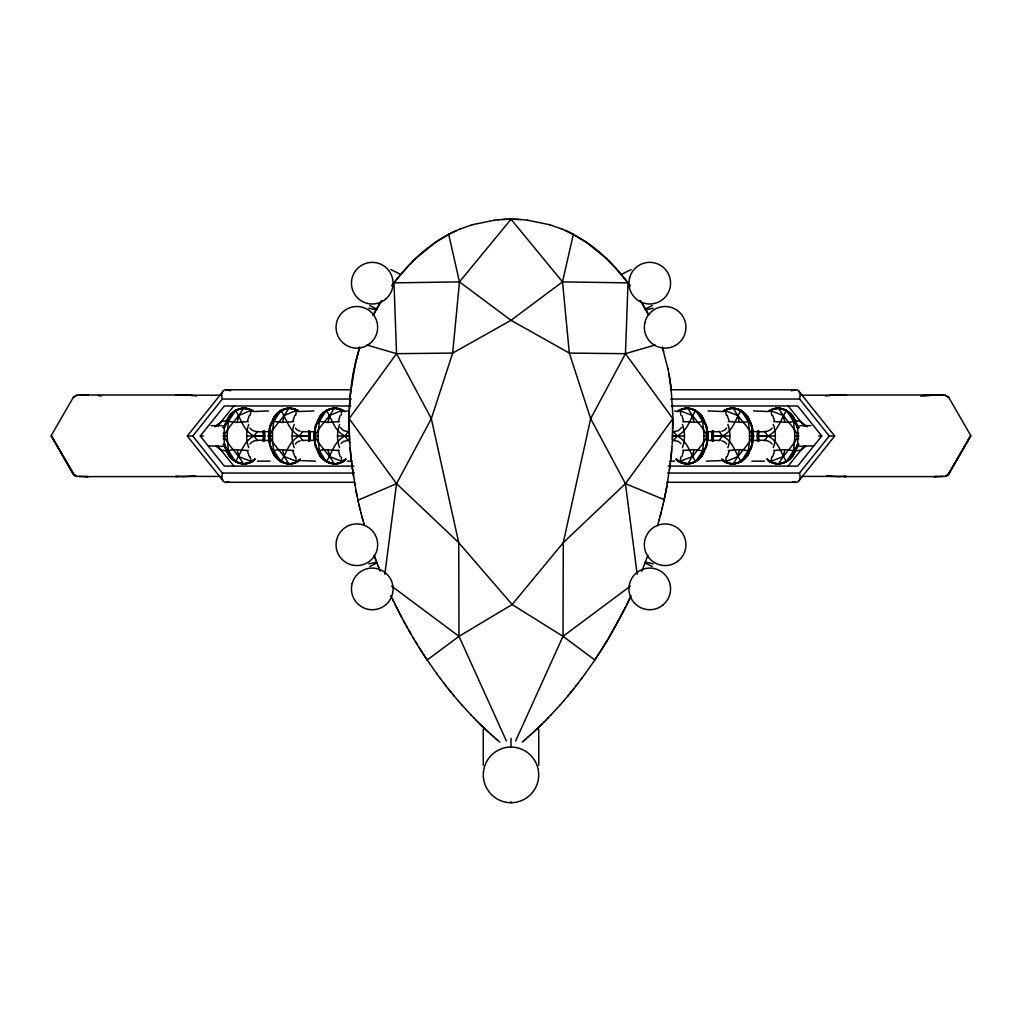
<?xml version="1.0" encoding="UTF-8"?>
<svg xmlns="http://www.w3.org/2000/svg" width="1022" height="1022" viewBox="0 0 1022 1022"><rect width="100%" height="100%" fill="white"/><g stroke="black" fill="none" stroke-linecap="round" stroke-linejoin="round"><path stroke-width="1.5" d="M227.088 436.036L228.89 416.401C234.217 408.596 245.829 405.351 253.558 411.559L247.401 408.813L243.159 408.289C238.203 418.509 228.596 425.535 224.022 436.024L222.962 436.036L227.088 436.036L228.89 455.671C234.549 464.218 247.758 466.926 255.181 459.121M248.742 424.411C245.957 431.769 245.957 440.303 248.742 447.662M275.455 455.671L274.318 455.671L272.516 441.67L272.516 430.403L274.318 416.401C279.645 408.596 291.257 405.351 298.986 411.559L292.829 408.813L288.587 408.289C283.631 418.509 274.024 425.535 269.45 436.024L268.39 436.036L269.501 444.11L270.166 444.11C271.699 456.987 286.875 470.005 298.986 460.513L298.322 460.513C289.533 468.319 274.496 460.756 272.619 451.469M294.17 424.411C291.385 431.769 291.385 440.303 294.17 447.662M346.036 459.121C338.614 466.926 325.405 464.218 319.745 455.671L317.944 436.036L319.745 416.401C325.073 408.596 336.685 405.351 344.414 411.559L338.256 408.813L334.015 408.289C329.058 418.509 319.452 425.535 314.878 436.024L313.818 436.036L314.929 444.11M339.598 424.411C336.813 431.769 336.813 440.303 339.598 447.662M349.128 419.314L349.154 426.94M349.115 421.217L349.128 425.037M682.402 447.662C685.187 440.303 685.187 431.769 682.402 424.411M707.071 444.11L708.182 436.036L707.122 436.024C702.548 425.535 692.942 418.509 687.985 408.289L683.744 408.813L677.586 411.559C685.315 405.351 696.927 408.596 702.255 416.401L704.056 436.036L702.255 455.671C696.595 464.218 683.386 466.926 675.964 459.121M727.83 447.662C730.615 440.303 730.615 431.769 727.83 424.411M746.545 416.401L747.682 416.401L749.484 430.403L749.484 441.67L747.682 455.671C742.355 463.477 730.743 466.722 723.014 460.513L729.171 463.26L733.413 463.784C738.369 453.576 747.976 446.537 752.55 436.049L753.61 436.036L752.499 427.963L751.834 427.963C750.301 415.085 735.125 402.08 723.014 411.559L723.678 411.559C732.467 403.754 747.504 411.317 749.382 420.604M773.258 447.662C776.043 440.303 776.043 431.769 773.258 424.411M794.912 436.036L799.038 436.036L797.978 436.024C793.404 425.535 783.797 418.509 778.841 408.289L774.599 408.813L768.442 411.559C776.171 405.351 787.783 408.596 793.11 416.401L794.912 436.036L793.11 455.671C787.451 464.218 774.242 466.926 766.819 459.121M515.612 740.976L563.007 636.348L563.263 542.682L590.665 418.675L625.451 353.676L628.019 282.864L626.971 281.497M349.115 420.579L349.141 418.266M585.338 673.549L594.83 659.969L563.007 636.348L512.15 604.539L458.737 542.682L396.549 483.662L349.141 418.675L349.192 414.945M349.154 417.436L349.166 416.197M672.348 440.648L672.795 414.536L671.16 389.586A178.786 133.665 81.1 0 0 668.899 373.848L667.966 368.968M349.179 415.775L349.256 412.466M672.808 428.857L672.859 418.675L625.451 353.676L569.331 353.088L511 320.308L459.478 281.88L393.981 282.864L392.026 285.457M349.205 414.536L349.23 413.706M349.243 412.875L349.345 409.975M349.281 411.636L349.409 408.315M672.655 433.954L672.706 432.676M672.617 435.219L672.553 436.496M349.371 409.145L349.486 406.654M224.022 436.024L224.508 425.408L228.89 416.401L230.027 416.401C232.99 411.559 238.611 408.289 244.296 408.289M269.45 436.024L269.859 426.928M314.878 436.024L315.364 425.408M706.636 446.678C709.651 432.14 704.797 409.439 686.848 408.289M752.141 445.158L752.55 436.049M777.704 463.784C783.389 463.784 789.01 460.513 791.973 455.671L793.11 455.671L797.492 446.678L797.978 436.049C793.404 446.537 783.797 453.576 778.841 463.784L775.979 463.656M349.447 407.484L349.537 405.823M263.267 441.466L263.267 430.607M308.695 441.466L308.695 430.607M672.438 439.051L672.502 437.774M713.305 441.466L713.305 430.607M758.733 441.466L758.733 430.607M349.511 406.232L349.639 403.92M270.166 444.11C266.806 430.083 272.976 409.298 289.724 408.289M335.152 463.784C307.826 460.986 307.826 411.087 335.152 408.289M751.834 427.963C755.194 441.989 749.024 462.774 732.276 463.784M349.55 405.402L349.754 401.953M672.297 441.606L672.233 442.552M349.665 403.422L349.894 399.972M672.195 443.19L672.157 443.829M349.792 401.442L349.971 398.976M672.067 445.107L671.978 446.384M671.952 446.703L671.837 448.288M349.933 399.474L350.482 393.048M686.848 463.784C700.351 463.375 707.786 448.058 707.032 436.036L708.182 436.036L707.071 427.963L706.406 427.963M349.997 398.478L350.086 397.494M671.812 448.607L671.595 451.149M350.124 396.996L350.252 395.514M671.48 452.427L671.646 450.523M350.291 395.029L355.643 361.686M671.365 453.704L671.543 451.788M670.573 461.331L671.428 453.065M459.67 229.209L456.4 230.614A107.144 83.804 -13.6 0 0 448.684 234.383L459.478 281.88L452.669 353.088L431.335 418.675L396.549 483.662L384.847 574.211M671.301 454.343L670.917 458.15M350.52 392.55L350.84 389.586A178.786 133.665 -81.1 0 1 353.101 373.848M338.359 421.843L339.981 415.622M683.641 450.229L682.019 456.451M250.364 415.111L250.875 410.397L252.012 410.397M295.792 415.111L296.303 410.397L297.44 410.397M341.22 415.111L341.731 410.397L342.868 410.397M707.122 436.049C702.548 446.537 692.942 453.576 687.985 463.784L680.269 461.688L680.78 456.962M724.56 461.688L725.697 461.688L726.208 456.962M776.643 463.656L771.125 461.688L771.636 456.962M670.713 460.053L670.419 462.596M666.791 486.549L670.496 461.957M289.724 463.784L288.587 463.784C283.631 453.576 274.024 446.537 269.45 436.049L268.39 436.036L269.501 427.963L270.166 427.963M336.877 463.656L334.015 463.784C329.058 453.576 319.452 446.537 314.878 436.049L313.818 436.036L314.929 427.963L315.594 427.963M670.343 463.222L669.525 469.558M751.834 444.11L752.499 444.11L753.61 436.036L752.55 436.024C747.976 425.535 738.369 418.509 733.413 408.289L732.276 408.289M263.778 441.466L264.494 436.036L263.778 430.607M309.206 441.466L309.922 436.036L309.206 430.607M712.794 441.466L712.078 436.036L712.794 430.607M758.222 441.466L757.506 436.036L758.222 430.607M236.58 410.397L235.443 410.397L228.43 421.409L224.508 425.408L224.074 427.963L230.027 416.401M785.42 461.688L786.557 461.688L793.57 450.664L797.492 446.678L797.927 444.11L791.973 455.671M667.673 481.528L667.353 483.406M353.19 373.349L353.65 370.909M666.548 487.801L666.906 485.923M247.503 420.796L249.406 415.239M292.931 420.796L294.834 415.239M666.318 489.053L666.663 487.175M729.069 451.29L727.166 456.834M774.497 451.29L772.594 456.834M665.833 491.544L666.433 488.414M666.191 489.666L665.577 492.796M353.74 370.411L359.744 346.995L355.873 360.728M664.019 500.192L665.705 492.17M665.207 494.648L665.463 493.409M664.811 496.526L664.415 498.378M663.763 501.342L664.287 499.004M663.891 500.767L662.984 504.766M637.153 574.211L625.451 483.662L590.665 418.675L569.331 353.088L562.522 281.88L573.316 234.37A107.144 83.804 13.6 0 0 565.6 230.614L562.33 229.209M663.125 504.204L662.179 508.19M662.448 507.053L661.898 509.339M662.039 508.764L661.042 512.75M661.196 512.188L660.468 515.024M660.761 513.887L660.174 516.161M660.314 515.599L659.267 519.559M659.407 518.997L657.516 525.793M228.43 421.409L236.976 422.444L239.059 415.379L250.875 410.397M271.086 425.408L269.936 425.408L273.858 421.409L282.404 422.444L284.486 415.379L296.303 410.397M316.347 424.411L319.286 421.409L327.832 422.444L329.914 415.379L341.731 410.397M705.653 447.674L702.714 450.664L694.168 449.629L692.086 456.706L679.132 461.688M750.914 446.678L752.064 446.678L748.142 450.664L739.596 449.629L737.514 456.706L725.697 461.688M793.57 450.664L785.024 449.629L782.941 456.706L769.988 461.688M647.897 555.355L642.033 570.646M641.816 571.183L642.25 570.097M630.382 597.27L626.665 604.935M626.039 606.212L608.409 638.52M275.455 416.401L274.318 416.401L272.619 420.604M320.882 416.401L319.745 416.401L318.046 420.604M701.118 455.671L702.255 455.671L703.954 451.469M746.545 455.671L747.682 455.671L749.382 451.469M373.081 315.376L375.853 310.279M373.311 314.942L379.775 303.623M376.096 309.858L378.523 305.68M88.352 395.003L76.829 395.207L73.329 397.328L51.1 435.806L73.418 474.285L76.982 476.405M378.766 305.271L380.784 301.975M607.681 639.734L605.113 643.962M380.018 303.215L381.295 301.158M604.372 645.163L594.83 659.969A354.608 258.106 -61.5 0 0 631.111 595.66M381.027 301.579L381.551 300.762M273.858 421.409L280.871 410.397L282.008 410.397M319.286 421.409L326.299 410.397L327.436 410.397M694.564 461.688L695.701 461.688L702.714 450.664M739.992 461.688L741.129 461.688L748.142 450.664M235.443 410.397C241.396 419.173 243.313 430.901 254.095 436.024L257.518 431.31M280.871 410.397C286.824 419.173 288.741 430.901 299.523 436.024L302.946 431.31M326.299 410.397C332.252 419.173 334.168 430.901 344.951 436.024L348.374 431.31M673.626 440.776L677.049 436.049L684.28 436.036M719.054 440.776L722.477 436.049L729.708 436.036M764.482 440.776L767.905 436.049L775.136 436.036M244.296 463.784C233.719 463.758 226.743 453.513 224.738 444.11L224.074 444.11L224.508 446.678L228.43 450.664L235.443 461.688C241.396 452.899 243.313 441.172 254.095 436.049L264.494 436.036M271.086 446.678L269.936 446.678L273.858 450.664L280.871 461.688C286.824 452.899 288.741 441.172 299.523 436.049L309.922 436.036M316.347 447.674L319.286 450.664L326.299 461.688C332.252 452.899 334.168 441.172 344.951 436.049L349.575 436.049L344.951 436.024M705.653 424.411L702.714 421.409L695.701 410.397C689.748 419.173 687.832 430.901 677.049 436.024L672.425 436.036L677.049 436.049C687.832 441.172 689.748 452.899 695.701 461.688M750.914 425.408L752.064 425.408L748.142 421.409L741.129 410.397C735.176 419.173 733.259 430.901 722.477 436.024L712.078 436.036M777.704 408.289C788.281 408.327 795.257 418.56 797.262 427.963L797.927 427.963L797.492 425.408L793.57 421.409L786.557 410.397C780.604 419.173 778.687 430.901 767.905 436.024L757.506 436.036M349.141 418.675L396.549 353.676L393.981 282.864L399.334 276.068M436.688 673.587L427.17 659.969L458.993 636.348L512.15 604.539L563.263 542.682L625.451 483.662L672.859 418.675M585.312 673.587L581.863 678.263M391.758 285.828L392.307 285.087M681.738 427.4L678.378 430.645L673.677 431.706M581.288 679.042L581.837 678.301M581.25 679.081L578.324 682.926M393.981 282.864L406.207 268.045L419.493 254.797A118.488 90.434 -41.6 0 1 434.478 243.019L442.794 237.679M577.737 683.705L578.299 682.964M577.136 684.472L577.698 683.744M577.098 684.51L575.935 686.018M575.897 686.056L572.895 689.837M573.483 689.109L574.083 688.343M223.345 390.966L187.269 436.036L223.345 481.107M187.46 436.036L192.749 436.036L222.362 399.04A9.632 6.158 62 0 1 226.041 389.561M353.842 466.096L224.316 466.096L200.261 436.036L224.316 405.977L350.725 405.977M217.456 426.442L233.834 405.977M788.166 466.096L804.518 445.656M671.275 405.977L797.684 405.977L821.739 436.036L797.684 466.096L668.158 466.096M795.959 482.512A9.632 6.158 62 0 0 799.472 473.045L829.251 436.036L834.54 436.036M798.655 481.107L834.731 436.036L798.655 390.966M572.869 689.876L569.19 694.385M571.643 691.396L570.404 692.903M459.478 281.88L511 219.245A119.242 93.27 13.6 0 1 518.997 219.462L520.505 219.551M399.704 275.621L412.543 261.466M568.564 695.139L569.165 694.411M567.938 695.893L568.551 695.164M567.925 695.918L563.518 701.105M563.505 701.118L560.299 704.784M560.299 704.784L551.088 714.825M222.668 427.554L226.066 423.798A37.354 16.39 -29.8 0 0 227.51 422.661M794.937 448.492A38.478 16.889 -29.8 0 1 796.227 447.495L798.872 444.57M551.075 714.851L547.715 718.338M548.367 717.661L545.671 720.421M933.648 476.61L945.171 476.405L948.672 474.285L970.632 435.806L948.582 474.285L945.018 476.405M545.646 720.446L544.304 721.788M249.943 443.982C254.504 438.157 262.884 441.07 269.118 440.367M295.371 443.982L297.555 441.798L300.174 440.865M726.629 428.103L724.445 430.288L721.826 431.207M772.057 428.103C767.496 433.916 759.116 431.003 752.882 431.706M543.615 722.477L544.266 721.826M412.747 261.262L415.443 258.63M543.589 722.503L542.235 723.844M542.197 723.87L540.842 725.198M540.153 725.876L540.817 725.237M540.114 725.914L537.355 728.558M538.019 727.932L538.709 727.255M415.66 258.438L436.062 241.946M537.304 728.597L535.234 730.551M535.898 729.925L536.601 729.261M532.385 733.17L535.196 730.589M533.765 731.905L534.48 731.254M531.67 733.822L532.347 733.208M530.955 734.473L531.632 733.86M530.239 735.125L530.903 734.511M530.188 735.163L525.883 738.957M528.029 737.092L528.744 736.44M525.845 738.995L524.427 740.209M525.116 739.621L523.698 740.835M523.647 740.873L522.191 742.125M341.118 443.522L343.622 441.427L348.323 440.367M230.027 455.671L228.89 455.671L224.508 446.678L224.022 436.049C228.596 446.537 238.203 453.576 243.159 463.784L249.24 462.596L254.682 459.121M298.322 460.513L300.11 459.121M336.212 463.656L340.096 462.596L345.538 459.121M214.735 426.762L221.301 421.639L228.787 420.068M805.898 446.192L801.12 449.91L793.481 451.52M628.581 283.605L628.019 282.864L562.522 281.88L511 320.308L452.669 353.088L396.549 353.676L366.911 345.014M563.007 636.348L630.344 586.13M436.292 241.792L448.684 234.37A108.69 86.576 -13.6 0 1 456.412 230.614M443.28 237.398L448.684 234.37M652.266 305.552L645.023 309.142M369.734 566.533L376.977 562.93M631.136 269.578L622.36 273.896M459.657 229.209L472.113 224.776M396.549 483.662L357.981 500.192M76.982 395.207L73.329 397.328M472.113 224.776L494.469 220.19M625.451 353.676L655.089 345.014M345.602 411.432L347.365 410.933M228.43 450.664L232.888 449.629L248.244 450.485M273.858 450.664L278.316 449.629L293.672 450.485M319.286 450.664L323.744 449.629L339.1 450.485M702.714 421.409L698.256 422.444L682.9 421.588M748.142 421.409L743.684 422.444L728.328 421.588M793.57 421.409L789.112 422.444L773.756 421.588M229.094 481.643L226.118 482.295L354.519 482.295M791.411 390.762L795.883 389.791L670.649 389.791M645.291 309.922L653.199 308.235M376.709 562.151L368.801 563.837M254.427 411.521L268.505 410.933M299.855 411.521L313.933 410.933M722.145 460.552L706.483 461.139M813.001 445.835L798.923 446.422M920.72 396.051L936.471 395.003L839.496 395.003M248.244 421.588L236.976 422.444M293.672 421.588L282.404 422.444M339.1 421.588L327.832 422.444M682.9 450.485L694.168 449.629M728.328 450.485L739.596 449.629M773.756 450.485L785.024 449.629M494.469 220.19L497.982 219.819M497.982 219.832L501.495 219.551M830.873 395.31L839.369 395.003M191.127 476.303L182.631 476.61M501.495 219.551L503.003 219.462A120.979 96.375 -13.6 0 1 511 219.245A120.979 96.375 13.6 0 1 518.997 219.462M182.504 395.003L175.529 395.195L220.394 395.195M936.178 395.003L923.709 395.514M85.822 476.61L177.956 476.61M78.758 395.207L87.33 395.003M934.67 476.61L943.242 476.405M351.351 389.791L226.118 389.791L230.589 390.762M177.956 395.003L85.822 395.003M801.606 395.195L846.472 395.195L844.121 395.08M947.215 475.779L970.9 435.806L948.672 397.328L945.171 395.207L933.648 395.003M222.362 399.04L351.274 399.04M670.726 399.04L799.638 399.04L829.251 436.036M241.422 408.417L242.086 408.417M245.357 408.417L246.021 408.417M286.85 408.417L287.514 408.417M290.785 408.417L291.449 408.417M332.278 408.417L332.942 408.417M336.212 408.417L336.877 408.417M685.123 408.417L685.788 408.417M689.058 408.417L689.722 408.417M730.551 408.417L731.215 408.417M734.486 408.417L735.15 408.417M775.979 408.417L776.643 408.417M779.914 408.417L780.578 408.417M237.538 409.477L238.203 409.477M249.24 409.477L249.905 409.477M282.966 409.477L283.631 409.477M294.668 409.477L295.332 409.477M328.394 409.477L329.058 409.477M340.096 409.477L340.76 409.477M681.24 409.477L681.904 409.477M692.942 409.477L693.606 409.477M726.668 409.477L727.332 409.477M738.369 409.477L739.034 409.477M772.095 409.477L772.76 409.477M783.797 409.477L784.462 409.477M679.132 410.397L692.086 415.379L694.168 422.444M694.564 410.397L695.701 410.397M724.56 410.397L737.514 415.379L739.596 422.444M739.992 410.397L741.129 410.397M769.988 410.397L782.941 415.379L785.024 422.444M785.42 410.397L786.557 410.397M708.067 410.933L722.145 411.521M753.495 410.933L767.573 411.521M233.885 411.559L234.549 411.559M279.313 411.559L279.977 411.559M324.74 411.559L325.405 411.559M696.595 411.559L697.26 411.559M742.023 411.559L742.687 411.559M787.451 411.559L788.115 411.559M230.589 414.574L231.253 414.574M276.017 414.574L276.681 414.574M321.445 414.574L322.109 414.574M699.891 414.574L700.555 414.574M745.319 414.574L745.983 414.574M790.747 414.574L791.411 414.574M701.118 416.401L702.255 416.401L703.954 420.604M791.973 416.401L793.11 416.401L797.492 425.408L797.978 436.024M227.791 418.42L228.455 418.42M273.219 418.42L273.883 418.42M318.647 418.42L319.311 418.42M702.689 418.42L703.353 418.42M748.117 418.42L748.781 418.42M793.545 418.42L794.209 418.42M225.594 422.942L226.258 422.942M271.022 422.942L271.686 422.942M316.45 422.942L317.114 422.942M704.886 422.942L705.55 422.942M750.314 422.942L750.978 422.942M795.742 422.942L796.406 422.942M224.508 425.408L225.658 425.408M796.342 425.408L797.492 425.408M211.081 425.65L222.119 425.65M799.881 425.65L810.919 425.65M269.118 431.706C262.884 431.003 254.504 433.916 249.943 428.103M301.937 431.706L312.975 431.706M709.025 431.706L720.063 431.706M223.294 433.302L223.959 433.302M263.484 433.302L264.149 433.302M268.722 433.302L269.386 433.302M308.912 433.302L309.577 433.302M314.15 433.302L314.814 433.302M707.186 433.302L707.85 433.302M712.423 433.302L713.088 433.302M752.614 433.302L753.278 433.302M757.851 433.302L758.516 433.302M798.041 433.302L798.706 433.302M200.261 436.036L203.429 436.036M246.864 436.036L254.082 436.036L257.518 440.776M268.39 436.036L272.516 436.036M292.292 436.036L299.51 436.036L302.946 440.776M313.818 436.036L317.944 436.036M337.72 436.036L344.938 436.036L348.374 440.776M704.056 436.036L708.182 436.036M749.484 436.036L753.61 436.036M818.571 436.036L821.739 436.036M223.294 438.77L223.959 438.77M263.484 438.77L264.149 438.77M268.722 438.77L269.386 438.77M308.912 438.77L309.577 438.77M314.15 438.77L314.814 438.77M707.186 438.77L707.85 438.77M712.423 438.77L713.088 438.77M752.614 438.77L753.278 438.77M757.851 438.77L758.516 438.77M798.041 438.77L798.706 438.77M301.937 440.367L312.975 440.367M709.025 440.367L720.063 440.367M752.882 440.367C759.116 441.07 767.496 438.157 772.057 443.982M223.077 446.422L208.999 445.835M224.508 446.678L225.658 446.678M796.342 446.678L797.492 446.678M225.594 449.131L226.258 449.131M271.022 449.131L271.686 449.131M316.45 449.131L317.114 449.131M704.886 449.131L705.55 449.131M750.314 449.131L750.978 449.131M795.742 449.131L796.406 449.131M318.046 451.469L319.745 455.671L320.882 455.671M227.791 453.653L228.455 453.653M273.219 453.653L273.883 453.653M318.647 453.653L319.311 453.653M702.689 453.653L703.353 453.653M748.117 453.653L748.781 453.653M793.545 453.653L794.209 453.653M230.589 457.498L231.253 457.498M276.017 457.498L276.681 457.498M321.445 457.498L322.109 457.498M699.891 457.498L700.555 457.498M745.319 457.498L745.983 457.498M790.747 457.498L791.411 457.498M233.885 460.513L234.549 460.513M252.894 460.513L253.558 460.513M279.313 460.513L279.977 460.513M324.74 460.513L325.405 460.513M343.75 460.513L344.414 460.513M677.586 460.513L680.269 461.688M696.595 460.513L697.26 460.513M742.023 460.513L742.687 460.513M768.442 460.513L771.125 461.688M787.451 460.513L788.115 460.513M257.467 461.139L270.089 461.139M315.517 461.139L299.855 460.552M347.365 461.139L352.092 461.139M669.908 461.139L674.635 461.139M751.911 461.139L764.533 461.139M235.443 461.688L236.58 461.688M236.976 449.629L239.059 456.706L252.012 461.688M280.871 461.688L282.008 461.688M282.404 449.629L284.486 456.706L297.44 461.688M326.299 461.688L327.436 461.688M327.832 449.629L329.914 456.706L342.868 461.688M237.538 462.596L238.203 462.596M249.24 462.596L249.905 462.596M282.966 462.596L283.631 462.596M294.668 462.596L295.332 462.596M328.394 462.596L329.058 462.596M340.096 462.596L340.76 462.596M681.24 462.596L681.904 462.596M692.942 462.596L693.606 462.596M726.668 462.596L727.332 462.596M738.369 462.596L739.034 462.596M772.095 462.596L772.76 462.596M783.797 462.596L784.462 462.596M241.422 463.656L242.086 463.656M245.357 463.656L246.021 463.656M286.85 463.656L287.514 463.656M290.785 463.656L291.449 463.656M332.278 463.656L332.942 463.656M685.123 463.656L685.788 463.656M689.058 463.656L689.722 463.656M730.551 463.656L731.215 463.656M734.486 463.656L735.15 463.656M779.914 463.656L780.578 463.656M192.749 436.036L222.362 473.045L354.455 473.045M667.545 473.045L799.638 473.045M74.785 475.779L51.368 435.806L73.329 474.285L76.829 476.405L88.352 476.61M220.394 476.418L175.529 476.418L182.504 476.61M801.606 476.418L846.472 476.418L839.496 476.61M844.044 476.61L936.178 476.61M667.481 482.295L795.883 482.295L792.906 481.643M713.228 436.036L722.477 436.049C733.259 441.172 735.176 452.899 741.129 461.688M758.656 436.036L767.905 436.049C778.687 441.172 780.604 452.899 786.557 461.688M299.523 436.024L308.772 436.036M254.095 436.024L263.344 436.036M182.631 395.003L191.127 395.31M839.369 476.61L830.873 476.303M934.67 395.003L943.242 395.207M78.758 476.405L87.33 476.61M520.505 219.551L527.531 220.19M527.531 220.19L549.887 224.776M793.213 420.068L800.699 421.639L807.265 426.762M228.519 451.52L220.88 449.91L216.102 446.192M98.291 395.514L101.28 396.051M673.677 440.367L678.378 441.427L680.882 443.522M348.323 431.706L343.622 430.645L340.262 427.4M368.801 308.235L376.709 309.922M653.199 563.837L645.291 562.151M674.635 410.933L676.398 411.432M549.887 224.776L562.343 229.209M945.018 395.207L948.672 397.328M721.826 440.865L724.445 441.798L726.629 443.982M300.174 431.207L297.555 430.288L295.371 428.103M625.451 483.662L664.147 499.617M565.128 230.41L565.588 230.614A108.69 86.576 13.6 0 1 573.316 234.383L585.708 241.792M399.64 273.896L390.864 269.578M376.977 309.142L369.734 305.552M645.023 562.93L652.266 566.533M573.316 234.37L587.509 243.019A118.488 90.434 41.6 0 1 602.507 254.797L615.793 268.045L629.897 285.355M585.938 241.946L606.34 258.438M391.656 586.13L458.993 636.348L506.388 740.976M767.318 459.121L769.106 460.513M721.89 459.121L723.678 460.513M676.462 459.121L678.25 460.513M499.809 742.125L496.845 739.583M497.612 740.247L496.117 738.957M496.155 738.995L491.761 735.125M493.204 736.402L493.933 737.041M491.045 734.473L491.812 735.163M490.33 733.822L491.097 734.511M489.615 733.17L490.368 733.86M489.653 733.208L484.645 728.558M488.184 731.867L486.766 730.551M485.348 729.223L486.063 729.887M481.847 725.876L484.696 728.597M606.557 258.63L609.253 261.262M483.253 727.217L483.943 727.894M481.158 725.198L481.886 725.914M481.183 725.237L479.765 723.844M479.803 723.87L478.385 722.477M477.696 721.788L478.411 722.503M609.457 261.466L622.296 275.621M477.734 721.826L476.329 720.421M476.354 720.446L474.285 718.338M474.31 718.364L470.912 714.825M470.925 714.851L461.701 704.784M794.49 422.661A37.354 16.39 29.8 0 0 795.946 423.798L799.332 427.554M223.128 444.57L225.785 447.495A38.478 16.889 29.8 0 1 227.063 448.492M461.701 704.784L458.482 701.105M458.495 701.118L454.062 695.893M454.075 695.918L452.81 694.385M453.449 695.164L449.105 689.837M562.522 281.88L511 219.245A119.242 93.27 -13.6 0 0 503.003 219.462M622.666 276.068L624.48 278.316M450.332 691.357L450.945 692.124M449.131 689.876L447.879 688.317M788.166 405.977L804.544 426.442M217.482 445.656L233.834 466.096M624.838 278.763L626.627 281.037M447.917 688.343L446.065 686.018M446.103 686.056L444.864 684.472M444.902 684.51L443.676 682.926M444.302 683.744L440.712 679.042M440.137 678.263L440.75 679.081M629.143 284.346L630.242 285.828M440.163 678.301L436.662 673.549M764.482 431.31L767.905 436.024M719.054 431.31L722.477 436.024M673.626 431.31L677.049 436.024M426.391 658.807L427.17 659.969L423.683 654.693M425.995 658.219L422.916 653.518M422.15 652.33L423.287 654.106M420.438 649.66L422.52 652.917M421.767 651.729L419.493 648.165M640.449 300.762L648.689 314.942M418.739 646.964L419.684 648.472M418.752 646.977L417.078 644.282M416.708 643.668L417.257 644.563M416.337 643.068L416.887 643.962M415.775 642.161L416.516 643.362M415.417 641.561L415.967 642.468M415.609 641.867L413.054 637.626M413.591 638.52L410.55 633.346M410.205 632.746L410.729 633.653M409.669 631.813L410.371 633.04M409.848 632.133L406.194 625.656M409.49 631.507L408.621 629.974M407.574 628.121L403.473 620.673M404.15 621.925L404.827 623.165M403.805 621.299L401.467 616.93M396.549 353.676L431.335 418.675L458.737 542.682L458.993 636.348M772.594 415.239L774.497 420.796M727.166 415.239L729.069 420.796M294.834 456.834L292.931 451.29M249.406 456.834L247.503 451.29M401.799 617.556L398.836 611.897M400.803 615.678L399.819 613.788M399.168 612.536L397.711 609.687M397.392 609.048L397.877 610.006M396.919 608.116L397.558 609.38M396.434 607.145L397.073 608.422M396.6 607.477L395.488 605.241M395.642 605.573L394.709 603.657M394.85 603.976L392.997 600.144M393.304 600.783L393.611 601.421M392.537 599.199L393.151 600.476M392.691 599.505L391.158 596.299M390.864 595.66L391.324 596.631M682.019 415.622L683.641 421.843M339.981 456.451L338.359 450.229M380.184 571.183L378.664 567.389M379.098 568.475L379.532 569.561M378.242 566.303L378.881 567.925M378.447 566.84L375.317 558.651M375.726 559.749L374.499 556.453M374.908 557.552L374.103 555.355M662.256 346.995L667.966 368.955M663.137 349.805L663.7 351.696M364.317 525.219L363.679 522.957M363.998 524.094L362.733 519.559M362.899 520.134L362.133 517.298M362.44 518.435L361.826 516.161M361.98 516.736L360.958 512.75M361.098 513.325L360.102 509.339M360.242 509.901L359.284 505.916M359.552 507.053L359.016 504.766M359.144 505.341L356.921 495.274M358.109 500.767L358.364 501.917M356.423 492.796L357.048 495.9M356.793 494.648L356.167 491.544M355.924 490.292L356.295 492.17M356.039 490.918L351.734 463.86M354.992 485.297L354.647 483.406M353.497 476.508L351.581 462.596M351.427 461.331L351.657 463.222M351.287 460.053L351.504 461.957M351.146 458.789L351.364 460.692M771.125 410.397L771.636 415.111M725.697 410.397L726.208 415.111M680.269 410.397L680.78 415.111M350.52 452.427L351.223 459.427M341.22 456.962L341.731 461.688M295.792 456.962L296.303 461.688M250.364 456.962L250.875 461.688M350.942 456.885L351.083 458.15M350.878 456.246L350.699 454.343M350.635 453.704L350.291 449.884M350.457 451.788L350.214 448.926M350.163 448.288L350.239 449.246M350.112 447.649L350.188 448.607M350.137 447.968L349.728 441.913M349.767 442.552L349.588 439.371M349.537 438.412L349.601 439.69M672.489 406.232L672.527 407.063M349.205 429.495L349.562 439.051M752.141 426.928L752.55 436.024M706.636 425.408L707.122 436.024M349.447 436.509L349.498 437.774M314.878 436.049L315.364 446.678M269.45 436.049L269.859 445.158M349.409 435.857L349.358 434.593M349.294 432.676L349.345 433.954M349.243 430.76L349.141 425.663M349.166 427.579L349.192 428.857M538.747 729.056L538.747 765.248M511 738.306L511 747.005A27.85 27.85 0 0 0 483.291 774.88A27.85 27.85 0 0 0 511 802.73A27.85 27.85 0 0 0 538.709 774.88A27.85 27.85 0 0 0 511 747.031M511 801.708L511 802.755M483.253 729.056L483.253 765.248M825.687 396.012A58.28 44.674 90 0 1 830.873 395.437M830.873 476.201A59.71 45.773 90 0 1 826.504 475.754M191.127 395.437A58.28 44.674 -90 0 1 196.313 396.012M195.496 475.754A59.71 45.773 -90 0 1 191.127 476.201M795.959 389.561A9.632 6.158 -62 0 1 799.472 399.027M768.174 411.393A27.747 20.185 -90 0 1 795.384 423.287M795.384 448.786A27.747 20.185 -90 0 1 768.174 460.692M757.596 441.082A27.747 20.185 -90 0 1 757.596 430.99M769.029 411.393A27.747 20.185 -90 0 1 797.709 428.397M797.709 443.676A27.747 20.185 -90 0 1 767.254 459.261M758.452 441.082A27.747 20.185 -90 0 1 758.452 430.99M722.746 411.393A27.747 20.185 -90 0 1 749.956 423.287M751.873 430.99A27.747 20.185 -90 0 1 751.873 441.082M749.956 448.786A27.747 20.185 -90 0 1 722.746 460.692M712.168 441.082A27.747 20.185 -90 0 1 712.168 430.99M723.602 411.393A27.747 20.185 -90 0 1 745.664 414.574A27.747 20.185 -90 0 1 752.281 443.676M750.812 448.786A27.747 20.185 -90 0 1 721.826 459.261M713.024 441.082A27.747 20.185 -90 0 1 713.024 430.99M677.318 411.393A27.747 20.185 -90 0 1 703.494 420.847M706.7 433.545A27.747 20.185 -90 0 1 706.7 438.527M704.528 448.786A27.747 20.185 -90 0 1 697.643 459.261M694.027 461.842A27.747 20.185 -90 0 1 677.318 460.692M678.174 411.393A27.747 20.185 -90 0 1 703.532 419.276A27.747 20.185 -90 0 1 702.216 454.969A27.747 20.185 -90 0 1 676.398 459.261M794.631 420.86A26.38 19.188 -90 0 1 795.934 423.798M796.215 447.495A26.38 19.188 90 0 1 794.873 450.728M226.066 423.798A26.38 19.188 90 0 1 227.369 420.86M227.127 450.728A26.38 19.188 -90 0 1 225.785 447.495M226.041 482.512A9.632 6.158 -62 0 1 222.528 473.045M226.616 423.287A27.747 20.185 -90 0 1 253.826 411.393M264.404 430.99A27.747 20.185 -90 0 1 264.404 441.082M253.826 460.692A27.747 20.185 -90 0 1 226.616 448.786M254.746 459.261A27.747 20.185 90 0 1 224.291 443.676M224.291 428.397A27.747 20.185 90 0 1 252.971 411.393M263.548 430.99A27.747 20.185 90 0 1 263.548 441.082M272.044 423.287A27.747 20.185 -90 0 1 299.254 411.393M309.832 430.99A27.747 20.185 -90 0 1 309.832 441.082M299.254 460.692A27.747 20.185 -90 0 1 272.044 448.786M270.127 441.082A27.747 20.185 -90 0 1 270.127 430.99M269.719 443.676A27.747 20.185 -90 0 1 276.336 414.574A27.747 20.185 -90 0 1 298.398 411.393M308.976 430.99A27.747 20.185 -90 0 1 308.976 441.082M300.174 459.261A27.747 20.185 -90 0 1 271.188 448.786M318.506 420.847A27.747 20.185 -90 0 1 344.682 411.393M344.682 460.692A27.747 20.185 -90 0 1 327.973 461.842M324.357 459.261A27.747 20.185 -90 0 1 317.472 448.786M315.3 438.527A27.747 20.185 -90 0 1 315.3 433.545M345.602 459.261A27.747 20.185 -90 0 1 319.784 454.969A27.747 20.185 -90 0 1 318.468 419.276A27.747 20.185 -90 0 1 343.826 411.393M640.36 300.57A147.947 103.516 61.4 0 1 648.152 313.907M668.899 373.835A168.643 118.91 81.1 0 1 671.16 389.586M352.168 583.511A20.81 20.798 70.8 0 0 377.655 609.01A20.81 20.798 70.8 0 0 386.968 574.185A20.81 20.798 70.8 0 0 352.168 583.511M336.506 540.459A20.81 20.798 70.8 0 0 363.334 564.527A20.81 20.798 70.8 0 0 370.756 529.255A20.81 20.798 70.8 0 0 336.506 540.459M677.522 561.461A20.81 20.798 -70.8 0 0 673.421 525.653A20.81 20.798 -70.8 0 0 644.473 547.128A20.81 20.798 -70.8 0 0 677.522 561.461M663.023 604.922A20.81 20.798 -70.8 0 0 656.98 569.382A20.81 20.798 -70.8 0 0 629.233 592.402A20.81 20.798 -70.8 0 0 663.023 604.922M629.641 277.792A20.81 20.798 70.8 0 0 655.128 303.279A20.81 20.798 70.8 0 0 664.453 268.454A20.81 20.798 70.8 0 0 629.641 277.792M644.78 323.041A20.81 20.798 70.8 0 0 671.607 347.11A20.81 20.798 70.8 0 0 679.03 311.838A20.81 20.798 70.8 0 0 644.78 323.041M369.249 344.044A20.81 20.798 -70.8 0 0 365.148 308.235A20.81 20.798 -70.8 0 0 336.2 329.71A20.81 20.798 -70.8 0 0 369.249 344.044M385.537 299.19A20.81 20.798 -70.8 0 0 379.494 263.663A20.81 20.798 -70.8 0 0 351.747 286.671A20.81 20.798 -70.8 0 0 385.537 299.19"/></g></svg>
